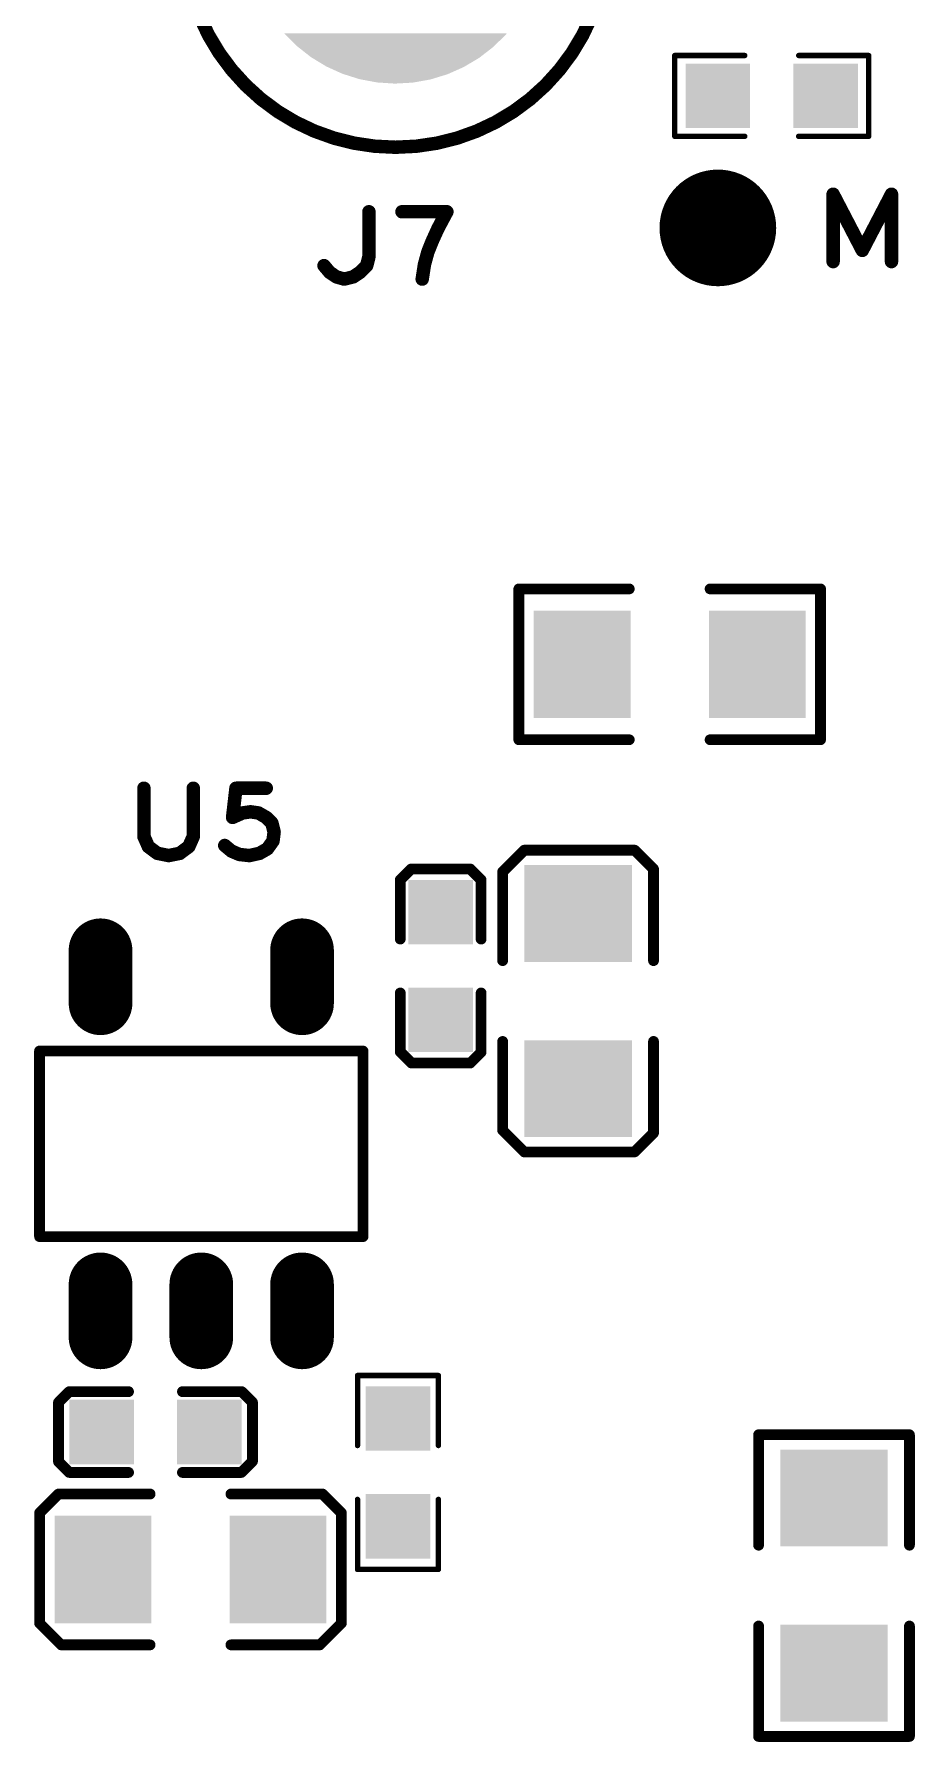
# Model space of a CAD drawing. Extents: x -11 to 101, y 2 to 100.
# Drawn here: x 51.21 to 59.51, y 49.45 to 65.56 of the extents above; entities that cross this region are included whole.
import ezdxf

# ---------------------------------------------------------------- set-up
doc = ezdxf.new("R2010")
doc.units = 0
doc.layers.get('0').update_dxf_attribs({"linetype": 'CONTINUOUS'})
doc.layers.add('SILK_TOP_ART', color=251, linetype='CONTINUOUS')
doc.layers.add('SOLDER_TOP_ART', color=18, linetype='CONTINUOUS')

# ---------------------------------------------------------------- blocks, each defined once
blk = doc.blocks.new('ROUND_219')
at = {"const_width": 0.0508}
blk.add_lwpolyline([(-0.0254, 0, 1), (0.0254, 0, 1)], format="xyb", close=True, dxfattribs=at)
blk = doc.blocks.new('ROUND_165')
at = {"const_width": 0.0635}
blk.add_lwpolyline([(-0.03175, 0, 1), (0.03175, 0, 1)], format="xyb", close=True, dxfattribs=at)
blk = doc.blocks.new('ROUND_321')
at = {"const_width": 0.0254}
blk.add_lwpolyline([(-0.0127, 0, 1), (0.0127, 0, 1)], format="xyb", close=True, dxfattribs=at)
blk = doc.blocks.new('SQUARE_333')
blk.add_solid([(0.304, 0.304), (0.304, -0.304), (-0.304, 0.304), (-0.304, -0.304)])
blk = doc.blocks.new('ROUND_338')
at = {"const_width": 0.55}
blk.add_lwpolyline([(-0.275, 0, 1), (0.275, 0, 1)], format="xyb", close=True, dxfattribs=at)
blk = doc.blocks.new('RECTANGLE_332')
blk.add_solid([(0.4564, 0.5072), (0.4564, -0.5072), (-0.4564, 0.5072), (-0.4564, -0.5072)])
blk = doc.blocks.new('RECTANGLE_331')
blk.add_solid([(0.5072, 0.4564), (0.5072, -0.4564), (-0.5072, 0.4564), (-0.5072, -0.4564)])
blk = doc.blocks.new('OBLONG_349')
at = {"const_width": 0.6}
blk.add_lwpolyline([(0, 0.25), (0, -0.25)], dxfattribs=at)
at = {"const_width": 0.3}
for points in [[(-0.15, 0.25, 1), (0.15, 0.25, 1)], [(-0.15, -0.25, 1), (0.15, -0.25, 1)]]:
    blk.add_lwpolyline(points, format="xyb", close=True, dxfattribs=at)

msp = doc.modelspace()

# ---------------------------------------------------------------- linework, layer by layer
at = {"layer": 'SILK_TOP_ART', "const_width": 0.127}
msp.add_lwpolyline([(52.6166, 66.4892, 1), (56.6166, 66.4892, 1)], format="xyb", close=True, dxfattribs=at)
at = {"layer": 'SILK_TOP_ART'}
for points, const_width in [([(57.2486, 65.3542), (57.2486, 64.5922)], 0.0508), ([(57.909, 65.3542), (57.2486, 65.3542)], 0.0508), ([(58.417, 65.3542), (59.0774, 65.3542)], 0.0508), ([(59.0774, 65.3542), (59.0774, 64.5922)], 0.0508), ([(57.2486, 64.5922), (57.909, 64.5922)], 0.0508), ([(59.0774, 64.5922), (58.417, 64.5922)], 0.0508), ([(58.7417, 63.4111), (58.7417, 64.0461)], 0.127), ([(58.7417, 64.0461), (59.0169, 63.5169)], 0.127), ([(59.0169, 63.5169), (59.2921, 64.0461)], 0.127), ([(59.2921, 64.0461), (59.2921, 63.4111)], 0.127), ([(54.3653, 63.4577), (54.3653, 63.881)], 0.127), ([(55.1003, 63.881), (54.6769, 63.881)], 0.127), ([(55.0156, 63.7222), (55.1003, 63.881)], 0.127), ([(54.9627, 63.6058), (55.0156, 63.7222)], 0.127), ([(54.9204, 63.5), (54.9627, 63.6058)], 0.127), ([(54.3441, 63.373), (54.3653, 63.4577)], 0.127), ([(54.8674, 63.246), (54.8886, 63.3836)], 0.127), ([(54.8886, 63.3836), (54.9204, 63.5)], 0.127), ([(53.9419, 63.373), (53.9949, 63.3095)], 0.127), ([(53.9949, 63.3095), (54.0583, 63.2672)], 0.127), ([(54.0583, 63.2672), (54.1324, 63.246)], 0.127), ([(54.1324, 63.246), (54.2171, 63.2672)], 0.127), ([(54.2171, 63.2672), (54.2806, 63.3095)], 0.127), ([(54.2806, 63.3095), (54.3441, 63.373)], 0.127), ([(55.7784, 58.9026), (55.7784, 60.325)], 0.1016), ([(55.7784, 60.325), (56.8198, 60.325)], 0.1016), ([(58.6232, 60.325), (57.5818, 60.325)], 0.1016), ([(58.6232, 58.9026), (58.6232, 60.325)], 0.1016), ([(56.8198, 58.9026), (55.7784, 58.9026)], 0.1016), ([(57.5818, 58.9026), (58.6232, 58.9026)], 0.1016), ([(52.2436, 58.4454), (52.2436, 57.9903)], 0.127), ([(52.7092, 57.9903), (52.7092, 58.4454)], 0.127), ([(53.0797, 58.1702), (53.1114, 58.4454)], 0.127), ([(53.1114, 58.4454), (53.3971, 58.4454)], 0.127), ([(53.1749, 58.2126), (53.0797, 58.1702)], 0.127), ([(53.249, 58.2231), (53.1749, 58.2126)], 0.127), ([(53.3231, 58.2126), (53.249, 58.2231)], 0.127), ([(53.3971, 58.1702), (53.3231, 58.2126)], 0.127), ([(53.4501, 58.1173), (53.3971, 58.1702)], 0.127), ([(53.4712, 58.0326), (53.4501, 58.1173)], 0.127), ([(52.2436, 57.9903), (52.2859, 57.895)], 0.127), ([(52.6669, 57.895), (52.7092, 57.9903)], 0.127), ([(53.0056, 57.9056), (53.0691, 57.8527)], 0.127), ([(53.4077, 57.8739), (53.4607, 57.948)], 0.127), ([(53.4607, 57.948), (53.4712, 58.0326)], 0.127), ([(52.2859, 57.895), (52.3706, 57.8316)], 0.127), ([(52.3706, 57.8316), (52.4764, 57.8104)], 0.127), ([(52.4764, 57.8104), (52.5822, 57.8316)], 0.127), ([(52.5822, 57.8316), (52.6669, 57.895)], 0.127), ([(53.0691, 57.8527), (53.1431, 57.821)], 0.127), ([(53.1431, 57.821), (53.2384, 57.8104)], 0.127), ([(53.2384, 57.8104), (53.3337, 57.8316)], 0.127), ([(53.3337, 57.8316), (53.4077, 57.8739)], 0.127), ([(55.8292, 57.8612), (55.626, 57.658)], 0.1016), ([(56.8706, 57.8612), (55.8292, 57.8612)], 0.1016), ([(57.0484, 57.6834), (56.8706, 57.8612)], 0.1016), ([(54.7624, 57.6834), (54.6608, 57.5818)], 0.1016), ([(55.3212, 57.6834), (54.7624, 57.6834)], 0.1016), ([(55.4228, 57.5818), (55.3212, 57.6834)], 0.1016), ([(55.626, 57.658), (55.626, 56.8198)], 0.1016), ([(57.0484, 56.8198), (57.0484, 57.6834)], 0.1016), ([(54.6608, 57.5818), (54.6608, 57.023)], 0.1016), ([(55.4228, 57.023), (55.4228, 57.5818)], 0.1016), ([(54.6608, 55.9595), (54.6608, 56.515)], 0.1016), ([(55.4228, 56.515), (55.4228, 55.9562)], 0.1016), ([(55.626, 55.2196), (55.626, 56.0578)], 0.1016), ([(57.0484, 56.0578), (57.0484, 55.1942)], 0.1016), ([(54.3096, 55.9676), (51.2596, 55.9676)], 0.1016), ([(51.2596, 55.9676), (51.2596, 54.2176)], 0.1016), ([(54.3096, 54.2176), (54.3096, 55.9676)], 0.1016), ([(54.7657, 55.8546), (54.6608, 55.9595)], 0.1016), ([(55.3215, 55.8546), (54.7657, 55.8546)], 0.1016), ([(55.4228, 55.9562), (55.3215, 55.8546)], 0.1016), ([(55.8292, 55.0164), (55.626, 55.2196)], 0.1016), ([(57.0484, 55.1942), (56.8706, 55.0164)], 0.1016), ([(56.8706, 55.0164), (55.8292, 55.0164)], 0.1016), ([(51.2596, 54.2176), (54.3096, 54.2176)], 0.1016), ([(54.2578, 52.9082), (54.2578, 52.2478)], 0.0508), ([(55.0198, 52.9082), (54.2578, 52.9082)], 0.0508), ([(55.0198, 52.2478), (55.0198, 52.9082)], 0.0508), ([(51.54, 52.7558), (51.4384, 52.6542)], 0.1016), ([(51.4384, 52.6542), (51.4384, 52.0954)], 0.1016), ([(52.0988, 52.7558), (51.54, 52.7558)], 0.1016), ([(52.6068, 52.7558), (53.1656, 52.7558)], 0.1016), ([(53.1656, 52.7558), (53.2672, 52.6545)], 0.1016), ([(53.2672, 52.6545), (53.2672, 52.0987)], 0.1016), ([(58.039, 51.308), (58.039, 52.3494)], 0.1016), ([(58.039, 52.3494), (59.4614, 52.3494)], 0.1016), ([(59.4614, 52.3494), (59.4614, 51.308)], 0.1016), ([(51.4384, 52.0954), (51.54, 51.9938)], 0.1016), ([(51.54, 51.9938), (52.0988, 51.9938)], 0.1016), ([(53.1623, 51.9938), (52.6068, 51.9938)], 0.1016), ([(53.2672, 52.0987), (53.1623, 51.9938)], 0.1016), ([(51.4384, 51.7906), (51.2606, 51.6128)], 0.1016), ([(52.302, 51.7906), (51.4384, 51.7906)], 0.1016), ([(53.064, 51.7906), (53.9276, 51.7906)], 0.1016), ([(53.9276, 51.7906), (54.1054, 51.6128)], 0.1016), ([(54.2578, 51.0794), (54.2578, 51.7398)], 0.0508), ([(55.0198, 51.7398), (55.0198, 51.0794)], 0.0508), ([(51.2606, 51.6128), (51.2606, 50.5714)], 0.1016), ([(54.1054, 51.6128), (54.1054, 50.5714)], 0.1016), ([(55.0198, 51.0794), (54.2578, 51.0794)], 0.0508), ([(51.2606, 50.5714), (51.4638, 50.3682)], 0.1016), ([(54.1054, 50.5714), (53.9022, 50.3682)], 0.1016), ([(58.039, 50.546), (58.039, 49.5046)], 0.1016), ([(59.4614, 49.5046), (59.4614, 50.546)], 0.1016), ([(51.4638, 50.3682), (52.302, 50.3682)], 0.1016), ([(53.9022, 50.3682), (53.064, 50.3682)], 0.1016), ([(58.039, 49.5046), (59.4614, 49.5046)], 0.1016)]:
    msp.add_lwpolyline(points, dxfattribs=dict(at, const_width=const_width))
at = {"layer": 'SOLDER_TOP_ART'}
for points in [[(53.575934, 65.553784), (53.56681, 65.562948), (55.658232, 65.553784), (55.665514, 65.562948)], [(53.685758, 65.443476), (53.575934, 65.553784), (55.546464, 65.443476), (55.658232, 65.553784)], [(53.696064, 65.43536), (53.685758, 65.443476), (55.538242, 65.43536), (55.546464, 65.443476)], [(53.818206, 65.33917), (53.696064, 65.43536), (55.413874, 65.33917), (55.538242, 65.43536)], [(53.829632, 65.332218), (53.818206, 65.33917), (55.404886, 65.332218), (55.413874, 65.33917)], [(53.96223, 65.25154), (53.829632, 65.332218), (55.269632, 65.25154), (55.404886, 65.332218)], [(53.974762, 65.245852), (53.96223, 65.25154), (55.260098, 65.245852), (55.269632, 65.25154)], [(54.115744, 65.181856), (53.974762, 65.245852), (55.115762, 65.181856), (55.260098, 65.245852)], [(54.129494, 65.177518), (54.115744, 65.181856), (55.10598, 65.177518), (55.115762, 65.181856)], [(54.27652, 65.131132), (54.129494, 65.177518), (54.954336, 65.131132), (55.10598, 65.177518)], [(54.292156, 65.128204), (54.27652, 65.131132), (54.944764, 65.128204), (54.954336, 65.131132)], [(54.44223, 65.1001), (54.292156, 65.128204), (54.78707, 65.1001), (54.944764, 65.128204)], [(54.465038, 65.098624), (54.44223, 65.1001), (54.77879, 65.098624), (54.78707, 65.1001)], [(54.610466, 65.089212), (54.465038, 65.098624), (54.610466, 65.089212), (54.77879, 65.098624)]]:
    msp.add_solid(points, dxfattribs=at)

# ---------------------------------------------------------------- block references
at = {"layer": 'SILK_TOP_ART'}
for name, p in [('ROUND_321', (57.2486, 65.3542)), ('ROUND_321', (57.2486, 65.3542)), ('ROUND_321', (57.909, 65.3542)), ('ROUND_321', (58.417, 65.3542)), ('ROUND_321', (59.0774, 65.3542)), ('ROUND_321', (59.0774, 65.3542)), ('ROUND_321', (57.2486, 64.5922)), ('ROUND_321', (57.2486, 64.5922)), ('ROUND_321', (57.909, 64.5922)), ('ROUND_321', (58.417, 64.5922)), ('ROUND_321', (59.0774, 64.5922)), ('ROUND_321', (59.0774, 64.5922)), ('ROUND_165', (58.7417, 64.0461)), ('ROUND_165', (59.2921, 64.0461)), ('ROUND_165', (54.3653, 63.881)), ('ROUND_165', (54.6769, 63.881)), ('ROUND_165', (55.1003, 63.881)), ('ROUND_165', (55.0156, 63.7222)), ('ROUND_165', (54.9627, 63.6058)), ('ROUND_165', (54.3653, 63.4577)), ('ROUND_165', (54.8886, 63.3836)), ('ROUND_165', (54.9204, 63.5)), ('ROUND_165', (58.7417, 63.4111)), ('ROUND_165', (59.0169, 63.5169)), ('ROUND_165', (59.2921, 63.4111)), ('ROUND_165', (53.9419, 63.373)), ('ROUND_165', (53.9949, 63.3095)), ('ROUND_165', (54.0583, 63.2672)), ('ROUND_165', (54.1324, 63.246)), ('ROUND_165', (54.2171, 63.2672)), ('ROUND_165', (54.2806, 63.3095)), ('ROUND_165', (54.3441, 63.373)), ('ROUND_165', (54.8674, 63.246)), ('ROUND_219', (55.7784, 60.325)), ('ROUND_219', (55.7784, 60.325)), ('ROUND_219', (56.8198, 60.325)), ('ROUND_219', (57.5818, 60.325)), ('ROUND_219', (58.6232, 60.325)), ('ROUND_219', (58.6232, 60.325)), ('ROUND_219', (55.7784, 58.9026)), ('ROUND_219', (55.7784, 58.9026)), ('ROUND_219', (56.8198, 58.9026)), ('ROUND_219', (57.5818, 58.9026)), ('ROUND_219', (58.6232, 58.9026)), ('ROUND_219', (58.6232, 58.9026)), ('ROUND_165', (52.2436, 58.4454)), ('ROUND_165', (52.7092, 58.4454)), ('ROUND_165', (53.1114, 58.4454)), ('ROUND_165', (53.3971, 58.4454)), ('ROUND_165', (53.0797, 58.1702)), ('ROUND_165', (53.1749, 58.2126)), ('ROUND_165', (53.249, 58.2231)), ('ROUND_165', (53.3231, 58.2126)), ('ROUND_165', (53.3971, 58.1702)), ('ROUND_165', (53.4501, 58.1173)), ('ROUND_165', (52.2436, 57.9903)), ('ROUND_165', (52.7092, 57.9903)), ('ROUND_165', (53.0056, 57.9056)), ('ROUND_165', (53.4607, 57.948)), ('ROUND_165', (53.4712, 58.0326)), ('ROUND_165', (52.2859, 57.895)), ('ROUND_165', (52.3706, 57.8316)), ('ROUND_165', (52.4764, 57.8104)), ('ROUND_165', (52.5822, 57.8316)), ('ROUND_165', (52.6669, 57.895)), ('ROUND_165', (53.0691, 57.8527)), ('ROUND_165', (53.1431, 57.821)), ('ROUND_165', (53.2384, 57.8104)), ('ROUND_165', (53.3337, 57.8316)), ('ROUND_165', (53.4077, 57.8739)), ('ROUND_219', (55.8292, 57.8612)), ('ROUND_219', (55.8292, 57.8612)), ('ROUND_219', (56.8706, 57.8612)), ('ROUND_219', (56.8706, 57.8612)), ('ROUND_219', (54.7624, 57.6834)), ('ROUND_219', (54.7624, 57.6834)), ('ROUND_219', (55.3212, 57.6834)), ('ROUND_219', (55.3212, 57.6834)), ('ROUND_219', (55.626, 57.658)), ('ROUND_219', (55.626, 57.658)), ('ROUND_219', (57.0484, 57.6834)), ('ROUND_219', (57.0484, 57.6834)), ('ROUND_219', (54.6608, 57.5818)), ('ROUND_219', (54.6608, 57.5818)), ('ROUND_219', (55.4228, 57.5818)), ('ROUND_219', (55.4228, 57.5818)), ('ROUND_219', (54.6608, 57.023)), ('ROUND_219', (55.4228, 57.023)), ('ROUND_219', (55.626, 56.8198)), ('ROUND_219', (57.0484, 56.8198)), ('ROUND_219', (54.6608, 56.515)), ('ROUND_219', (55.4228, 56.515)), ('ROUND_219', (55.626, 56.0578)), ('ROUND_219', (57.0484, 56.0578)), ('ROUND_219', (51.2596, 55.9676)), ('ROUND_219', (51.2596, 55.9676)), ('ROUND_219', (54.3096, 55.9676)), ('ROUND_219', (54.3096, 55.9676)), ('ROUND_219', (54.6608, 55.9595)), ('ROUND_219', (54.6608, 55.9595)), ('ROUND_219', (54.7657, 55.8546)), ('ROUND_219', (54.7657, 55.8546)), ('ROUND_219', (55.3215, 55.8546)), ('ROUND_219', (55.3215, 55.8546)), ('ROUND_219', (55.4228, 55.9562)), ('ROUND_219', (55.4228, 55.9562)), ('ROUND_219', (55.626, 55.2196)), ('ROUND_219', (55.626, 55.2196)), ('ROUND_219', (57.0484, 55.1942)), ('ROUND_219', (57.0484, 55.1942)), ('ROUND_219', (55.8292, 55.0164)), ('ROUND_219', (55.8292, 55.0164)), ('ROUND_219', (56.8706, 55.0164)), ('ROUND_219', (56.8706, 55.0164)), ('ROUND_219', (51.2596, 54.2176)), ('ROUND_219', (51.2596, 54.2176)), ('ROUND_219', (54.3096, 54.2176)), ('ROUND_219', (54.3096, 54.2176)), ('ROUND_321', (54.2578, 52.9082)), ('ROUND_321', (54.2578, 52.9082)), ('ROUND_321', (55.0198, 52.9082)), ('ROUND_321', (55.0198, 52.9082)), ('ROUND_219', (51.4384, 52.6542)), ('ROUND_219', (51.4384, 52.6542)), ('ROUND_219', (51.54, 52.7558)), ('ROUND_219', (51.54, 52.7558)), ('ROUND_219', (52.0988, 52.7558)), ('ROUND_219', (52.6068, 52.7558)), ('ROUND_219', (53.1656, 52.7558)), ('ROUND_219', (53.1656, 52.7558)), ('ROUND_219', (53.2672, 52.6545)), ('ROUND_219', (53.2672, 52.6545)), ('ROUND_219', (58.039, 52.3494)), ('ROUND_219', (58.039, 52.3494)), ('ROUND_219', (59.4614, 52.3494)), ('ROUND_219', (59.4614, 52.3494)), ('ROUND_321', (54.2578, 52.2478)), ('ROUND_321', (55.0198, 52.2478)), ('ROUND_219', (51.4384, 52.0954)), ('ROUND_219', (51.4384, 52.0954)), ('ROUND_219', (51.54, 51.9938)), ('ROUND_219', (51.54, 51.9938)), ('ROUND_219', (52.0988, 51.9938)), ('ROUND_219', (52.6068, 51.9938)), ('ROUND_219', (53.1623, 51.9938)), ('ROUND_219', (53.1623, 51.9938)), ('ROUND_219', (53.2672, 52.0987)), ('ROUND_219', (53.2672, 52.0987)), ('ROUND_219', (51.4384, 51.7906)), ('ROUND_219', (51.4384, 51.7906)), ('ROUND_219', (52.302, 51.7906)), ('ROUND_219', (53.064, 51.7906)), ('ROUND_219', (53.9276, 51.7906)), ('ROUND_219', (53.9276, 51.7906)), ('ROUND_321', (54.2578, 51.7398)), ('ROUND_321', (55.0198, 51.7398)), ('ROUND_219', (51.2606, 51.6128)), ('ROUND_219', (51.2606, 51.6128)), ('ROUND_219', (54.1054, 51.6128)), ('ROUND_219', (54.1054, 51.6128)), ('ROUND_219', (58.039, 51.308)), ('ROUND_219', (59.4614, 51.308)), ('ROUND_321', (54.2578, 51.0794)), ('ROUND_321', (54.2578, 51.0794)), ('ROUND_321', (55.0198, 51.0794)), ('ROUND_321', (55.0198, 51.0794)), ('ROUND_219', (51.2606, 50.5714)), ('ROUND_219', (51.2606, 50.5714)), ('ROUND_219', (54.1054, 50.5714)), ('ROUND_219', (54.1054, 50.5714)), ('ROUND_219', (58.039, 50.546)), ('ROUND_219', (59.4614, 50.546)), ('ROUND_219', (51.4638, 50.3682)), ('ROUND_219', (51.4638, 50.3682)), ('ROUND_219', (52.302, 50.3682)), ('ROUND_219', (53.064, 50.3682)), ('ROUND_219', (53.9022, 50.3682)), ('ROUND_219', (53.9022, 50.3682)), ('ROUND_219', (58.039, 49.5046)), ('ROUND_219', (58.039, 49.5046)), ('ROUND_219', (59.4614, 49.5046)), ('ROUND_219', (59.4614, 49.5046))]:
    msp.add_blockref(name, p, dxfattribs=at)
at = {"layer": 'SOLDER_TOP_ART'}
for name, p in [('SQUARE_333', (57.655, 64.9732)), ('SQUARE_333', (58.671, 64.9732)), ('ROUND_338', (57.655, 63.7286)), ('RECTANGLE_332', (56.3753, 59.6138)), ('RECTANGLE_332', (58.0263, 59.6138)), ('RECTANGLE_331', (56.3372, 57.2643)), ('SQUARE_333', (55.0418, 57.277)), ('OBLONG_349', (51.8346, 56.6677)), ('OBLONG_349', (53.7346, 56.6677)), ('SQUARE_333', (55.0418, 56.261)), ('RECTANGLE_331', (56.3372, 55.6133)), ('OBLONG_349', (51.8346, 53.5175)), ('OBLONG_349', (52.7846, 53.5175)), ('OBLONG_349', (53.7346, 53.5175)), ('SQUARE_333', (51.8448, 52.3748)), ('SQUARE_333', (52.8608, 52.3748)), ('SQUARE_333', (54.6388, 52.5018)), ('RECTANGLE_331', (58.7502, 51.7525)), ('SQUARE_333', (54.6388, 51.4858)), ('RECTANGLE_332', (51.8575, 51.0794)), ('RECTANGLE_332', (53.5085, 51.0794)), ('RECTANGLE_331', (58.7502, 50.1015))]:
    msp.add_blockref(name, p, dxfattribs=at)

doc.saveas('drawing.dxf')
